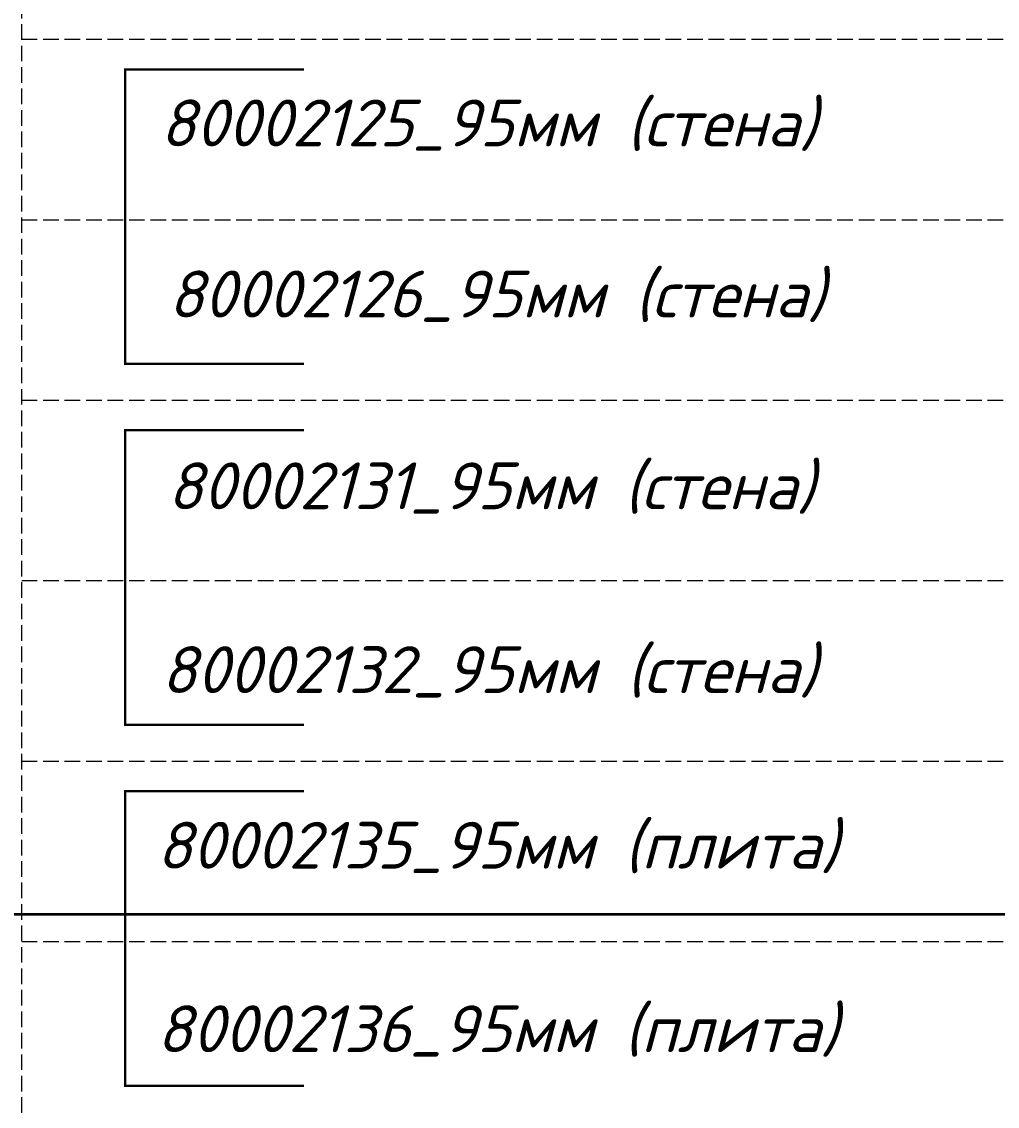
# Model space of a CAD drawing. Header units: millimetres. Extents: x -29692 to 34729, y -8412 to 43293.
# Drawn here: x -11384 to -10134, y -246 to 1144 of the extents above; entities that cross this region are included whole.
import ezdxf

# ---------------------------------------------------------------- set-up
doc = ezdxf.new("R2010")
doc.units = ezdxf.units.MM
doc.linetypes.add('JIS_02_4.0', pattern=[5.5, 4, -1.5])
doc.layers.get('Defpoints').update_dxf_attribs({"color": 4, "lineweight": 35})
doc.layers.add('_0_004_Текст_01', color=7, linetype='Continuous', lineweight=18)
doc.layers.add('_0_023 _Линия_04', color=96, linetype='JIS_02_4.0', lineweight=9, plot=False)
doc.styles.add('_DZ_4', font='isocpeui.ttf', dxfattribs={"height": 4})

msp = doc.modelspace()

# ---------------------------------------------------------------- linework, layer by layer
at = {"layer": '_0_004_Текст_01', "const_width": 3}
for points in [[(-11022.66, 705.069), (-11251.79, 705.069), (-11251.79, 1082.43), (-11022.66, 1082.43)], [(-11022.66, 242.583), (-11251.79, 242.583), (-11251.79, 619.945), (-11022.66, 619.945)]]:
    msp.add_lwpolyline(points, dxfattribs=at)
at = {"layer": '_0_004_Текст_01', "color": 2, "const_width": 3}
msp.add_lwpolyline([(-11022.66, -219.902), (-11251.79, -219.902), (-11251.79, 157.459), (-11022.66, 157.459)], dxfattribs=at)
at = {"layer": '_0_023 _Линия_04', "ltscale": 5, "transparency": 33554687}
for p, q in [((-11384.319, 1121.006), (-8884.319, 1121.006)), ((-11384.319, 889.763), (-8884.319, 889.763)), ((-11384.319, 658.52), (-8884.319, 658.52)), ((-11384.319, 427.277), (-8884.319, 427.277)), ((-11384.319, 196.034), (-8884.319, 196.034)), ((-11384.319, -35.209), (-8884.319, -35.209))]:
    msp.add_line(p, q, dxfattribs=at)
msp.add_lwpolyline([(-11384.319, 2250), (-8884.319, 2250), (-8884.319, -5589.706), (-11384.319, -5589.706)], close=True, dxfattribs=at)
at = {"layer": 'Defpoints', "color": 6}
msp.add_xline((0, 0), (1, 0), dxfattribs=at)

# ---------------------------------------------------------------- texts
at = {"layer": '_0_004_Текст_01', "style": '_DZ_4'}
for s, p in [('80002125_95мм (стена)', (-11206.949, 983.812)), ('80002126_95мм (стена)', (-11196.328, 764.589)), ('80002131_95мм (стена) ', (-11197.598, 518.802)), ('80002132_95мм (стена)', (-11205.531, 283.28))]:
    msp.add_text(s, height=60, dxfattribs=at).set_placement(p)
at = {"layer": '_0_004_Текст_01', "color": 2, "style": '_DZ_4'}
for s, p in [('80002135_95мм (плита)', (-11211.319, 58.277)), ('80002136_95мм (плита) ', (-11211.319, -176.891))]:
    msp.add_text(s, height=60, dxfattribs=at).set_placement(p)

doc.saveas('drawing.dxf')
